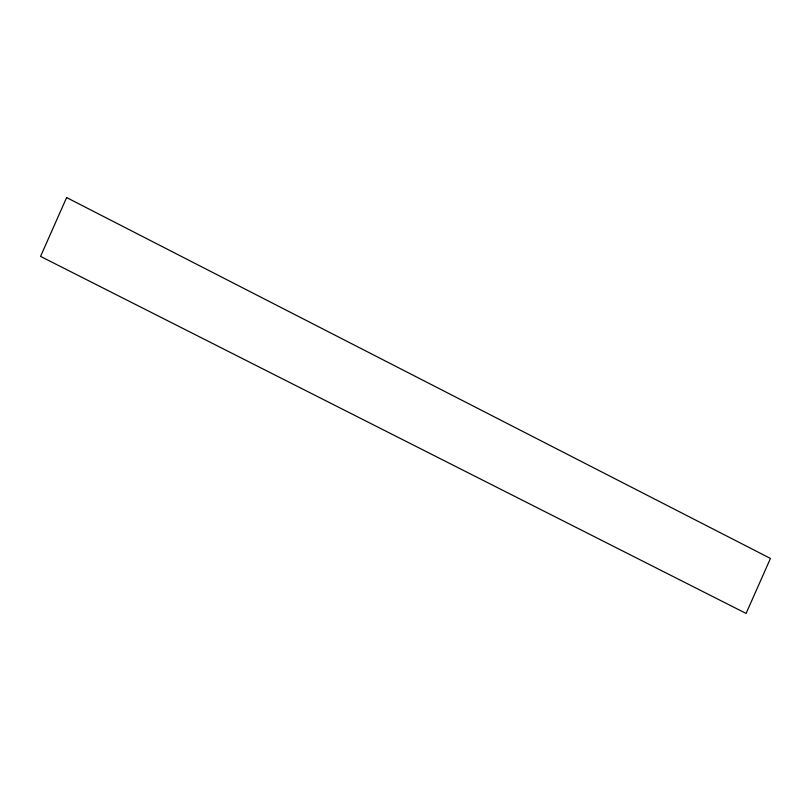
<?xml version="1.0" encoding="UTF-8"?>
<svg xmlns="http://www.w3.org/2000/svg" width="811" height="811" viewBox="0 0 811 811"><rect width="100%" height="100%" fill="white"/><g stroke="black" fill="none" stroke-linecap="round" stroke-linejoin="round"><path stroke-width="1.22" d="M66.624 197.57L40.55 256.398L746.079 613.43L770.45 558.444L66.624 197.57"/></g></svg>
